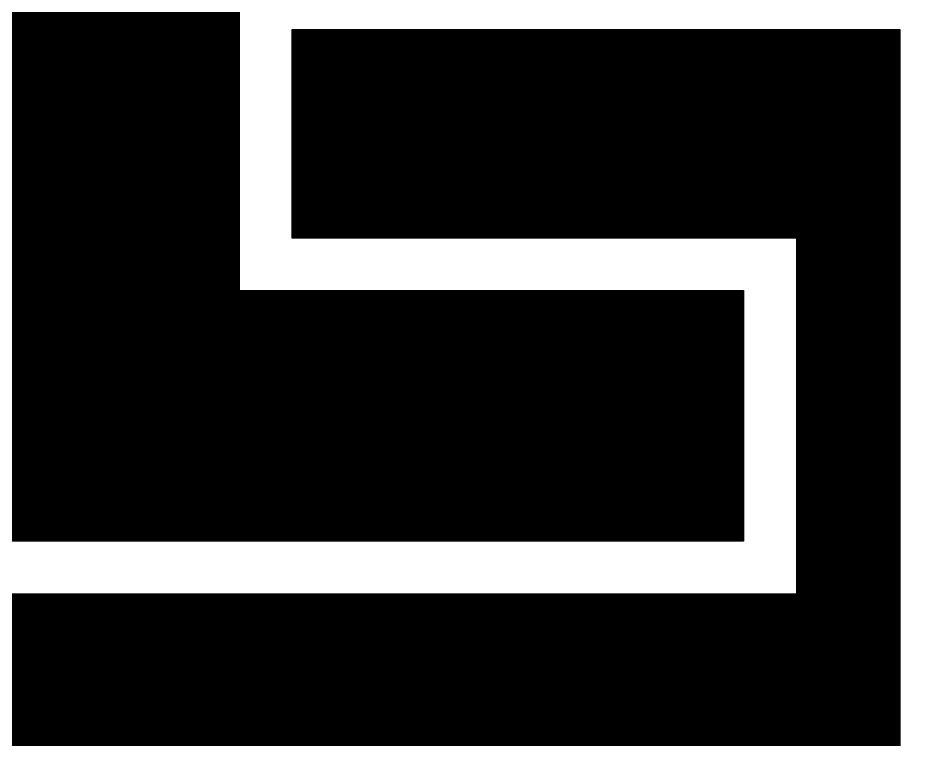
# Model space of a CAD drawing. Extents: x 97062 to 182372, y 141672 to 394177.
# Drawn here: x 130729.6 to 130902.1, y 157831.8 to 157968.5 of the extents above; entities that cross this region are included whole.
import ezdxf

# ---------------------------------------------------------------- set-up
doc = ezdxf.new("R2010")
doc.units = 13
doc.header["$MEASUREMENT"] = 0
doc.layers.add('Control', color=92, linetype='Continuous')
doc.layers.add('Flow', color=7, linetype='Continuous')

msp = doc.modelspace()

# ---------------------------------------------------------------- hatches: boundary and pattern name
at = {"layer": 'Control'}
h = msp.add_hatch(dxfattribs=at)
h.set_pattern_fill('ANSI31', color=256)
h.paths.add_polyline_path([(131085.41, 157765.01), (131085.41, 157887.23), (130906.64, 157887.23), (130906.64, 157834.04), (131023.37, 157834.04), (131023.37, 157717.66), (131141.24, 157717.66), (131141.24, 157765.01)])
h.paths.add_polyline_path([(130729.56, 157738.08), (130772.53, 157738.08), (130772.53, 157803.39), (130836.11, 157803.39), (130836.11, 157771.98), (130952.47, 157771.98), (130952.47, 157824.04), (130896.64, 157824.04), (130896.64, 157966.31), (130781.43, 157966.31), (130781.43, 157926.91), (130876.97, 157926.91), (130876.97, 157859.39), (130725.78, 157859.39)])
h.paths.add_polyline_path([(131272.04, 157995.39), (131273.4, 157762.31), (131212.14, 157762.31), (131212.14, 157842.53), (131148.59, 157842.53), (131148.59, 157956.62), (131024.72, 157956.62), (131024.72, 157897.23), (130906.64, 157897.23), (130906.64, 157976.31), (130771.43, 157976.31), (130771.43, 157916.91), (130866.97, 157916.91), (130866.97, 157869.39), (130725.69, 157869.39), (130727.3, 157995.39)])
edge = h.paths.add_edge_path()
edge.add_line((130727.65, 158005.39), (131272.46, 158005.39))
edge.add_line((131272.46, 158005.39), (131273.91, 158034.1))
edge.add_line((131273.91, 158034.1), (130728.84, 158034.1))
edge.add_line((130728.84, 158034.1), (130728.84, 158005.39))

# ---------------------------------------------------------------- linework, layer by layer
at = {"layer": 'Flow'}
for points in [[(131272.04, 157995.39), (131273.4, 157762.31), (131212.14, 157762.31), (131212.14, 157842.53), (131148.59, 157842.53), (131148.59, 157956.62), (131024.72, 157956.62), (131024.72, 157897.23), (130906.64, 157897.23), (130906.64, 157976.31), (130771.43, 157976.31), (130771.43, 157916.91), (130866.97, 157916.91), (130866.97, 157869.39), (130725.69, 157869.39), (130727.3, 157995.39)], [(130729.56, 157738.08), (130772.53, 157738.08), (130772.53, 157803.39), (130836.11, 157803.39), (130836.11, 157771.98), (130952.47, 157771.98), (130952.47, 157824.04), (130896.64, 157824.04), (130896.64, 157966.31), (130781.43, 157966.31), (130781.43, 157926.91), (130876.97, 157926.91), (130876.97, 157859.39), (130725.78, 157859.39)]]:
    msp.add_lwpolyline(points, close=True, dxfattribs=at)
for radius in [15100, 15000, 6000]:
    msp.add_circle((133772.13, 157871.96), radius, dxfattribs=at)

doc.saveas('drawing.dxf')
